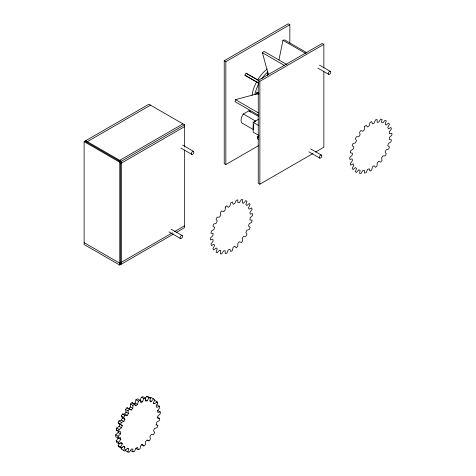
<?xml version="1.0" encoding="UTF-8"?>
<svg xmlns="http://www.w3.org/2000/svg" width="476" height="476" viewBox="0 0 476 476"><rect width="100%" height="100%" fill="white"/><g stroke="black" fill="none" stroke-linecap="round" stroke-linejoin="round"><path stroke-width="0.71" d="M123.73 450.463L124.873 447.154L123.867 446.22L121.362 448.261L120.553 447.113L122.249 443.918L121.618 442.519L119.059 443.822L118.643 442.258L120.779 439.39L120.565 437.628L118.131 438.093L118.131 436.224L120.565 433.886L120.779 431.869L118.643 431.476L119.059 429.429L121.618 427.775L122.249 425.645L118.119 423.015L118.929 420.927L121.362 422.331L123.867 421.474L124.873 419.38L122.445 417.976L121.297 415.994L122.445 414.007L124.736 414.007L126.045 412.091L125.533 409.491L126.931 407.748L128.853 408.604L130.376 406.992L130.531 403.951L132.096 402.565L134.524 403.969L135.934 405.617L137.57 404.427L138.379 401.155L140.004 400.221L140.813 402.553L142.449 401.857L143.859 398.579L145.424 398.156L145.579 401.024L147.102 400.869L149.018 397.799L150.422 397.93L149.91 401.119L151.219 401.524L153.51 398.882M126.931 407.748L131.281 410.003L132.804 408.396L132.959 405.356L134.524 403.969M118.131 438.093L115.704 436.688L115.704 434.82L118.131 432.482L118.28 431.137M125.735 449.392L125.533 450.671L127.961 452.075L129.365 452.2L131.281 449.13L132.804 448.981L132.959 451.843L134.524 451.427L135.934 448.142L137.57 447.446L138.379 449.784L140.004 448.85L140.813 445.578L142.449 444.382L143.859 446.036L145.424 444.649L145.579 441.609L147.102 439.997L149.018 440.853L150.422 439.11L149.91 436.504L151.219 434.588L153.51 434.588L154.652 432.607L153.51 430.619L154.516 428.531L157.02 427.674L157.836 425.586L156.134 424.354L156.765 422.23L159.323 420.576L159.74 418.529L157.312 417.125M127.961 452.075L128.472 448.88L127.259 448.178M258.783 93.385L235.501 99.651L235.079 101.697L258.736 115.359M278.948 59.946L282.958 40.299L284.523 39.877L306.901 52.8M118.643 431.476L116.209 430.072L116.632 428.025L119.19 426.371L119.821 424.247M134.054 403.821L135.142 403.023L135.952 399.751L137.57 398.817L140.004 400.221M121.987 447.071L121.297 449.058L124.873 451.123L127.163 448.475L128.472 448.88M122.249 425.645L120.553 424.413L121.362 422.331M145.424 398.156L142.996 396.758L141.431 397.174L140.015 400.459L142.449 401.857M118.929 420.927L121.439 420.07L122.445 417.976M121.362 448.261L118.929 446.863L118.119 445.709L119.482 443.156M154.593 400.334L157.02 401.738L157.836 402.892L156.134 406.082L156.765 407.48L159.323 406.183L159.74 407.748L157.604 410.609L157.818 412.377L160.251 411.907L160.251 413.781L157.818 416.119L157.604 418.13L159.74 418.529M258.974 83.33L244.908 75.208L246.05 73.221L258.432 80.343M124.873 419.38L123.73 417.398L124.873 415.411L127.163 415.411L128.472 413.495L127.961 410.895L125.533 409.491M145.442 398.239L146.59 396.401L147.994 396.526L150.422 397.93M119.059 443.822L116.632 442.418L116.209 440.853L118.351 437.991L120.779 439.39M127.961 410.895L129.365 409.152M150.16 398.537L151.076 397.478L154.652 399.542L153.51 402.851L154.516 403.779L157.02 401.738M258.652 139.533L257.439 138.831L257.439 136.957L258.896 135.559M267.161 73.953L268.315 74.619L262.431 52.735L263.996 51.343L287.01 64.635M173.669 233.954L119.756 265.078L84.115 244.509L84.115 141.634L148.911 104.226L184.545 124.801L184.545 147.001M258.48 145.71L225.85 164.547L224.232 163.613L224.232 60.738L288.212 23.8L289.836 24.734L289.836 43.239M86.549 142.104L150.529 105.16M224.232 60.738L225.85 61.678L289.836 24.734M118.946 160.805L182.927 123.867M312.976 153.528L259.866 184.188L258.248 183.254L258.248 80.379L322.228 43.441L323.853 44.375L323.853 68.056M84.115 141.634L119.756 162.209L184.545 124.801M258.248 80.379L259.866 81.313L323.853 44.375M120.565 163.613L184.545 126.67M253.583 129.722L243.355 123.814A7.158 4.135 -60 0 1 243.355 113.996L248.847 110.825L258.438 116.364M258.652 135.321L253.184 132.167L253.184 122.344L258.551 119.25M172.36 232.841L119.756 263.21L84.115 242.635M174.281 231.729L184.545 225.802M176.209 232.49L184.545 227.671L184.545 149.964M315.534 152.046L323.853 147.245L323.853 71.019M257.409 93.754L258.45 93.474M116.209 430.072L117.637 430.334M244.908 75.208L258.527 83.044M282.958 40.299L305.973 53.586M319.515 65.141L330.38 71.412A1.72 0.994 -60 0 1 329.832 74.072A1.72 0.994 -60 0 1 328.345 73.215A1.72 0.994 -60 0 1 330.38 71.412M317.801 68.116L328.66 74.387M262.431 52.735L284.172 65.283M246.05 73.221L258.837 80.605M256.659 91.999L258.974 93.332M256.249 93.088L258.688 94.492M235.501 99.651L258.516 112.937M310.608 148.839L321.467 155.111A1.72 0.994 -60 0 1 320.925 157.77A1.72 0.994 -60 0 1 319.438 156.913A1.72 0.994 -60 0 1 321.467 155.111M243.355 113.996L255.499 121.011A7.158 4.135 -60 0 0 254.731 122.159M308.888 151.814L319.753 158.086M253.184 122.344L258.652 125.503M257.439 136.957L258.652 137.659M182.641 145.097L193.506 151.368A1.72 0.994 -60 0 1 192.958 154.028A1.72 0.994 -60 0 1 191.471 153.171A1.72 0.994 -60 0 1 193.506 151.368M180.922 148.072L191.786 154.343M85.739 140.7L121.374 161.275L121.374 264.144M84.93 141.164L120.565 161.739L120.565 264.614M171.306 229.265L182.165 235.537A1.72 0.994 -60 0 1 181.624 238.196A1.72 0.994 -60 0 1 180.13 237.34A1.72 0.994 -60 0 1 182.165 235.537M168.944 231.871L180.446 238.512M146.59 396.401L149.018 397.799M156.616 402.19L157.836 402.892M150.005 400.822L151.219 401.524M156.89 404.778L159.323 406.183M153.302 403.077L154.516 403.779M141.431 397.174L143.859 398.579M145.281 399.816L147.102 400.869M157.818 410.508L160.251 411.907M135.952 399.751L138.379 401.155M135.142 403.023L137.57 404.427M134.72 404.921L135.934 405.617M130.531 403.951L132.959 405.356M130.376 406.992L132.804 408.396M128.853 408.604L131.281 410.003M156.009 424.532L157.836 425.586M126.045 412.091L128.472 413.495M124.736 414.007L127.163 415.411M122.445 414.007L124.873 415.411M121.297 415.994L123.73 417.398M121.439 420.07L123.867 421.474M118.119 423.015L120.553 424.413M147.804 440.151L149.018 440.853M119.19 426.371L121.618 427.775M116.632 428.025L119.059 429.429M141.431 444.632L143.859 446.036M118.131 432.482L120.565 433.886M115.704 434.82L118.131 436.224M135.952 448.38L138.379 449.784M120.428 442.864L122.249 443.918M116.209 440.853L118.643 442.258M123.052 446.101L124.873 447.154M130.531 450.439L132.959 451.843M118.119 445.709L120.553 447.113M132.096 402.565L133.036 403.666M259.866 81.313L259.866 184.188M225.85 61.678L225.85 164.547M119.756 162.209L119.756 265.078M252.03 95.355A26.347 15.208 -60 0 1 256.57 81.896M257.909 79.575A26.347 15.208 -60 0 1 267.244 68.949M254.809 94.659A26.347 15.208 -60 0 1 258.694 83.883M261.824 78.724A26.347 15.208 -60 0 1 267.839 71.882M267.524 75.476A1.72 0.994 -60 0 1 268.244 72.983M255.963 94.474A1.72 0.994 -60 0 1 257.361 92.517A1.72 0.994 -60 0 1 258.361 93.558M248.847 110.825A7.158 4.135 -60 0 1 250.59 112.027M253.756 129.627A7.158 4.135 -60 0 1 253.756 124.23M225.291 207.09L225.136 210.13L223.607 211.743L221.691 210.886L220.293 212.629L220.804 215.229L219.495 217.151L217.205 217.151L216.056 219.133L217.205 221.114L216.199 223.208L213.688 224.065L212.879 226.154L214.581 227.385L213.944 229.509L211.392 231.163L210.969 233.21L213.111 233.609L212.891 235.62L210.463 237.958L210.463 239.833L212.891 239.363L213.111 241.13L210.969 243.992L211.392 245.556L213.944 244.259L214.581 245.652L212.879 248.847L213.688 250.001L216.199 247.96L217.205 248.888L216.056 252.197L217.205 252.857L219.495 250.215L220.804 250.62L220.293 253.809L221.691 253.934L223.607 250.87L225.136 250.715L225.291 253.583L226.856 253.161L228.266 249.876L229.902 249.18L230.711 251.518L232.33 250.584L233.139 247.312L234.775 246.116L236.191 247.77L237.756 246.384L237.905 243.343L239.434 241.731L241.35 242.587L242.748 240.844L242.236 238.244L243.545 236.328L245.836 236.328L246.984 234.341L245.836 232.359L246.842 230.265L249.353 229.408L250.162 227.32L248.46 226.088L249.097 223.964L251.649 222.31L252.072 220.263L249.936 219.864L250.15 217.853L252.577 215.515L252.577 213.647L250.15 214.111L249.936 212.344L252.072 209.482L251.649 207.917L249.097 209.22L248.46 207.822L250.162 204.626L249.353 203.472L246.842 205.519L245.836 204.585L246.984 201.277L245.836 200.616L243.545 203.264L242.236 202.859L242.748 199.664L241.35 199.539L239.434 202.609L237.905 202.758L237.756 199.896L236.191 200.313L234.775 203.597L233.139 204.293L232.33 201.955L230.711 202.889L229.902 206.162L228.266 207.357L226.856 205.703L225.291 207.09M364.592 126.664L364.438 129.704L362.914 131.316L360.998 130.46L359.594 132.203L360.106 134.803L358.797 136.719L356.506 136.719L355.364 138.706L356.506 140.688L355.501 142.782L352.996 143.639L352.18 145.727L353.882 146.959L353.252 149.083L350.693 150.737L350.276 152.784L352.413 153.183L352.198 155.194L349.765 157.532L349.765 159.4L352.198 158.936L352.413 160.704L350.276 163.565L350.693 165.13L353.252 163.833L353.882 165.226L352.18 168.421L352.996 169.575L355.501 167.534L356.506 168.462L355.364 171.771L356.506 172.431L358.797 169.789L360.106 170.188L359.594 173.383L360.998 173.508L362.914 170.444L364.438 170.289L364.592 173.151L366.157 172.734L367.567 169.45L369.203 168.754L370.013 171.092L371.637 170.158L372.446 166.886L374.082 165.69L375.493 167.344L377.057 165.957L377.212 162.917L378.735 161.305L380.651 162.161L382.055 160.418L381.544 157.818L382.853 155.902L385.143 155.902L386.286 153.915L385.143 151.933L386.149 149.839L388.654 148.982L389.463 146.894L387.767 145.662L388.398 143.538L390.957 141.884L391.373 139.837L389.237 139.438L389.451 137.427L391.885 135.089L391.885 133.22L389.451 133.685L389.237 131.917L391.373 129.055L390.957 127.491L388.398 128.794L387.767 127.395L389.463 124.2L388.654 123.046L386.149 125.093L385.143 124.159L386.286 120.85L385.143 120.19L382.853 122.838L381.544 122.433L382.055 119.238L380.651 119.113L378.735 122.177L377.212 122.332L377.057 119.47L375.493 119.887L374.082 123.171L372.446 123.867L371.637 121.529L370.013 122.463L369.203 125.735L367.567 126.931L366.157 125.277L364.592 126.664"/></g></svg>
